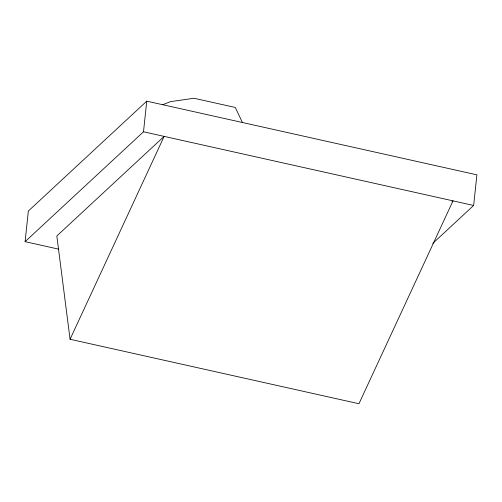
<?xml version="1.0" encoding="UTF-8"?>
<svg xmlns="http://www.w3.org/2000/svg" width="502" height="502" viewBox="0 0 502 502"><rect width="100%" height="100%" fill="white"/><g stroke="black" fill="none" stroke-linecap="round" stroke-linejoin="round"><path stroke-width="0.75" d="M58.728 249.168L25.1 241.663L28.35 211.041L146.747 101.159L476.9 174.84L473.65 205.462L432.843 243.338M25.1 241.663L143.503 131.781L146.747 101.159M70.067 339.264L164.135 136.387L56.833 235.971L70.067 339.264L358.949 403.74L453.017 200.856L451.869 201.923M162.711 104.711L170.554 101.636L194.023 98.26L235.294 107.472L242.46 122.601M143.503 131.781L473.65 205.462"/></g></svg>
